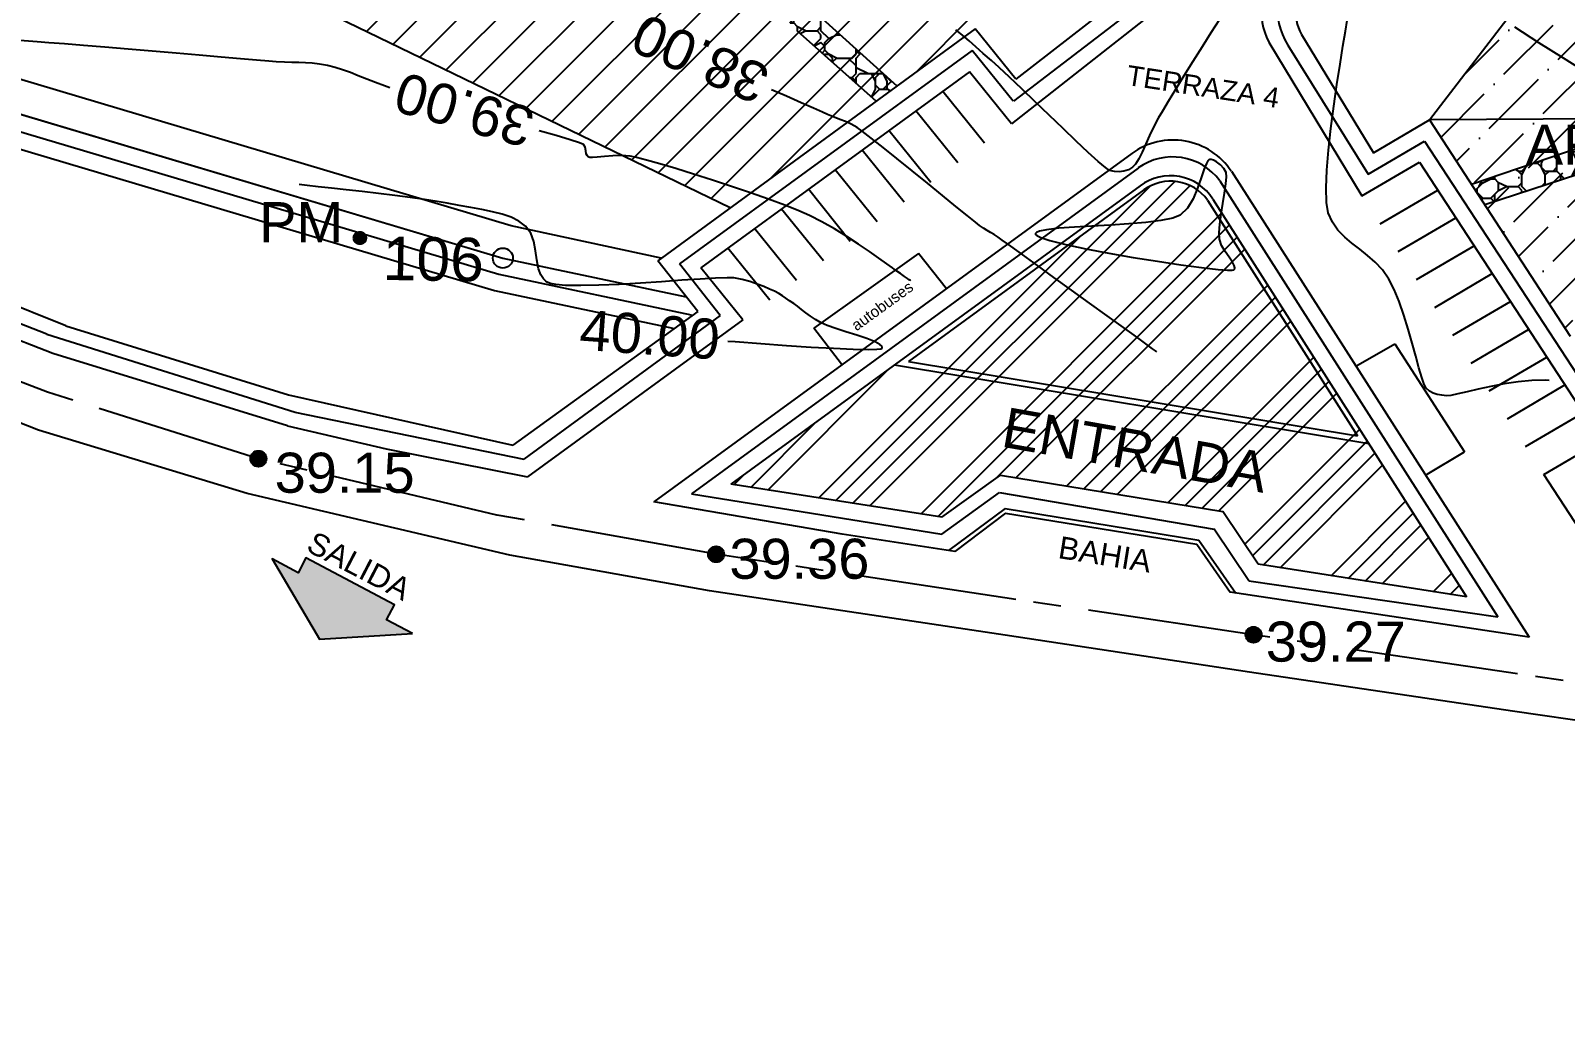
# Model space of a CAD drawing. Header units: millimetres. Extents: x 648844 to 649530, y 1246379 to 1246752.
# Drawn here: x 649063.1 to 649201.1, y 1246397.7 to 1246486.7 of the extents above; entities that cross this region are included whole.
import ezdxf
from ezdxf.enums import TextEntityAlignment as Align

# ---------------------------------------------------------------- set-up
doc = ezdxf.new("R2010")
doc.units = ezdxf.units.MM
doc.header["$LTSCALE"] = 20
doc.header["$MEASUREMENT"] = 0
for name, pattern in [('ACAD_ISO06W100', [36, 24, -3, 0, -3, 0, -3, 0, -3]), ('CENTER2', [1.125, 0.75, -0.125, 0.125, -0.125]), ('HIDDEN', [0.375, 0.25, -0.125])]:
    doc.linetypes.add(name, pattern=pattern)
doc.layers.get('0').update_dxf_attribs({"linetype": 'CONTINUOUS'})
for name, color, linetype in [('acera', 8, 'CONTINUOUS'), ('aceras', 3, 'CONTINUOUS'), ('ANDENES-TITO', 2, 'CONTINUOUS'), ('CARRETERA', 4, 'CONTINUOUS'), ('CONT-MJR2', 9, 'CONTINUOUS'), ('CONT-MNR2', 9, 'CONTINUOUS'), ('NIVELES', 2, 'CONTINUOUS'), ('PE', 3, 'CONTINUOUS'), ('PI', 2, 'CONTINUOUS'), ('POLGENERAL', 4, 'CONTINUOUS'), ('POLIGONO', 5, 'CONTINUOUS'), ('Q01 - CALLES', 127, 'CONTINUOUS'), ('quebrada', 5, 'CONTINUOUS'), ('TEXTO', 3, 'CONTINUOUS')]:
    doc.layers.add(name, color=color, linetype=linetype)
doc.styles.add('B', font='arial.ttf', dxfattribs={"height": 0.0254})
doc.styles.add('ITALIC', font='ITALIC')
doc.styles.add('MINIMO', font='arial.ttf', dxfattribs={"height": 3.6})
doc.styles.add('ROTULOS', font='arial.ttf', dxfattribs={"height": 3.9})
pattern_1 = [(0, (2687.656, -252.1344), (7, 7), [2.1, -2.45, 0.35, -2.1]), (0, (2690.456, -250.7344), (7, 7), [0.35, -1.75, 1.4, -3.5]), (0, (2691.506, -250.3844), (7, 7), [0.35, -6.65]), (0, (2688.356, -250.0344), (7, 7), [1.4, -5.6]), (0, (2687.656, -249.3344), (7, 7), [0.7, -6.3]), (0, (2692.556, -248.6344), (7, 7), [0.7, -0.35, 0.35, -5.6]), (0, (2689.756, -248.2844), (7, 7), [1.05, -5.95]), (0, (2688.006, -247.5844), (7, 7), [0.7, -6.3]), (0, (2690.806, -246.8844), (7, 7), [0.35, -2.1, 1.05, -3.5]), (0, (2689.406, -246.5344), (7, 7), [0.7, -6.3]), (0, (2691.856, -246.1844), (7, 7), [0.7, -6.3]), (0, (2690.456, -245.8344), (7, 7), [0.7, -6.3]), (0, (2693.256, -245.4844), (7, 7), [0.7, -6.3]), (90, (2687.306, -252.1344), (-7, 7), [1.4, -0.35, 0.7, -2.8, 1.4, -0.35]), (90, (2687.656, -247.5844), (-7, 7), [0.35, -6.65]), (90, (2688.706, -249.6844), (-7, 7), [0.7, -1.4, 0.35, -4.55]), (90, (2689.056, -248.6344), (-7, 7), [0.7, -1.4, 1.05, -3.85]), (90, (2690.106, -250.3844), (-7, 7), [0.35, -3.5, 0.7, -0.35, 0.7, -1.4]), (90, (2690.456, -251.0844), (-7, 7), [0.35, -6.65]), (90, (2691.156, -248.9844), (-7, 7), [0.35, -0.35, 1.05, -5.25]), (90, (2691.506, -250.0344), (-7, 7), [0.7, -2.8, 0.35, -0.35, 0.35, -2.45]), (90, (2692.206, -251.7844), (-7, 7), [1.05, -5.95]), (90, (2692.906, -246.5344), (-7, 7), [0.35, -0.35, 0.35, -5.95]), (90, (2693.256, -248.2844), (-7, 7), [1.05, -5.95]), (90, (2694.131, -248.8094), (-7, 7), [0.35, -6.65]), (45, (2689.756, -252.1344), (8e-16, 7), [0.49497, -9.404524937]), (45, (2689.056, -245.4844), (8e-16, 7), [0.49497, -1.48491, 1.48491, -6.434704937]), (45, (2689.756, -246.5344), (8e-16, 7), [0.98994, -2.4748738, 0.49497, -5.939711137]), (45, (2691.156, -246.8844), (8e-16, 7), [0.98994, -3.464825, 0.49497, -4.949759937]), (45, (2688.356, -250.0344), (8e-16, 7), [0.49497, -9.404524937]), (45, (2690.106, -250.0344), (8e-16, 7), [1.484924, -8.414570937]), (45, (2691.506, -249.3344), (8e-16, 7), [0.49497, -2.969848, 0.49497, -5.939706937]), (45, (2692.556, -248.6344), (8e-16, 7), [0.98994, -8.909554937]), (45, (2693.956, -248.6344), (8e-16, 7), [0.98994, -8.909554937]), (45, (2693.956, -250.7344), (8e-16, 7), [0.49497, -9.404524937]), (45, (2693.256, -247.2344), (8e-16, 7), [0.49497, -9.404524937]), (45, (2692.556, -246.1844), (8e-16, 7), [0.49497, -9.404524937]), (45, (2693.956, -245.4844), (8e-16, 7), [0.49497, -9.404524937]), (45, (2687.306, -245.4844), (8e-16, 7), [0.49497, -9.404524937]), (45, (2690.806, -248.2844), (8e-16, 7), [0.49497, -9.404524937]), (45, (2691.506, -245.4844), (8e-16, 7), [0.49497, -3.464825, 0.49497, -5.444729937]), (45, (2688.356, -249.3344), (8e-16, 7), [0.98994, -8.909554937]), (45, (2688.356, -247.5844), (8e-16, 7), [1.48491, -8.414584937]), (135, (2687.656, -249.3344), (-7, 8e-16), [0.74249, -9.157004937]), (135, (2691.506, -249.6844), (-7, 8e-16), [0.49497, -9.404524937]), (135, (2693.606, -248.6344), (-7, 8e-16), [0.49497, -9.404524937]), (135, (2691.156, -247.2344), (-7, 8e-16), [0.49497, -9.404524937]), (135, (2691.506, -246.1844), (-7, 8e-16), [0.49497, -9.404524937]), (135, (2690.456, -245.8344), (-7, 8e-16), [0.49497, -9.404524937]), (135, (2691.856, -246.1844), (-7, 8e-16), [0.49497, -9.404524937]), (135, (2687.656, -250.3844), (-7, 8e-16), [0.49497, -9.404524937]), (135, (2689.056, -247.9344), (-7, 8e-16), [0.49497, -9.404524937]), (135, (2689.056, -250.0344), (-7, 8e-16), [0.98994, -8.909554937]), (135, (2690.456, -250.7344), (-7, 8e-16), [0.98994, -8.909554937]), (135, (2693.256, -246.8844), (-7, 8e-16), [0.98994, -8.909554937]), (135, (2691.156, -248.6344), (-7, 8e-16), [0.49497, -9.404524937]), (135, (2692.206, -250.7344), (-7, 8e-16), [0.98994, -5.939696, 0.49497, -2.474888937]), (135, (2688.006, -247.5844), (-7, 8e-16), [0.98994, -1.9798989, 0.98994, -5.939716037]), (135, (2687.306, -251.4344), (-7, 8e-16), [0.9898, -2.4752, 0.9898, -2.4752, 0.4949, -2.474594937]), (26.56505118, (2689.7562, -250.0344), (7, 4e-10), [1.5652, -0.7826, 0.7826, -12.522075839]), (26.56505118, (2690.8062, -245.8344), (7, 4e-10), [1.5652, -14.08727584]), (26.56505118, (2690.8062, -250.7344), (7, 4e-10), [0.7826, -14.86987584]), (26.56505118, (2687.6562, -250.3844), (7, 4e-10), [0.7826, -14.86987584]), (26.56505118, (2689.0562, -248.6344), (7, 4e-10), [0.7826, -14.86987584]), (26.56505118, (2687.6562, -247.9344), (7, 4e-10), [0.7826, -14.86987584]), (63.43494882, (2688.7062, -247.2344), (4e-10, 7), [0.7826, -14.86987584]), (63.43494882, (2691.1562, -247.2344), (4e-10, 7), [0.7826, -14.86987584]), (63.43494882, (2691.8562, -252.1344), (4e-10, 7), [0.7826, -14.86987584]), (63.43494882, (2687.3062, -248.2844), (4e-10, 7), [0.7826, -14.86987584]), (63.43494882, (2690.1062, -251.7844), (4e-10, 7), [0.7826, -5.4782, 0.7826, -8.609075839]), (116.56505118, (2689.0562, -245.8344), (-4e-10, 7), [0.7826, -14.86987584]), (116.56505118, (2693.2562, -247.2344), (-4e-10, 7), [0.7826, -14.86987584]), (116.56505118, (2690.1062, -245.8344), (-4e-10, 7), [0.7826, -14.86987584]), (116.56505118, (2687.3062, -249.6844), (-4e-10, 7), [0.7826, -14.86987584]), (153.43494882, (2692.5562, -250.7344), (-7, 4e-10), [0.7826, -14.86987584]), (153.43494882, (2693.9562, -248.9844), (-7, 4e-10), [0.7826, -14.86987584]), (153.43494882, (2689.7562, -248.2844), (-7, 4e-10), [0.7826, -14.86987584]), (153.43494882, (2690.8062, -246.8844), (-7, 4e-10), [0.7826, -14.86987584]), (153.43494882, (2693.2562, -245.4844), (-7, 4e-10), [0.7826, -14.86987584]), (153.43494882, (2688.3562, -252.1344), (-7, 4e-10), [1.1739, -14.47857584])]

# ---------------------------------------------------------------- blocks, each defined once
blk = doc.blocks.new('*U3736')
at = {"layer": 'CONT-MNR2', "elevation": 38, "flags": 128}
blk.add_lwpolyline([(646481.74, 1246727.27), (646481.7, 1246727.25), (646481.62, 1246727.17), (646481.49, 1246726.93), (646481.3, 1246726.44), (646481.03, 1246725.63), (646480.7, 1246724.7), (646480.29, 1246723.76), (646479.78, 1246722.92), (646479.14, 1246722.3), (646478.47, 1246722.02), (646477.41, 1246721.8), (646476.06, 1246721.64), (646474.51, 1246721.51), (646472.86, 1246721.4), (646471.2, 1246721.31), (646469.63, 1246721.21), (646468.24, 1246721.11), (646467.13, 1246720.98), (646466.5, 1246720.85), (646466.22, 1246720.73), (646466.13, 1246720.64), (646466.12, 1246720.6), (646466.13, 1246720.55), (646466.24, 1246720.45), (646466.61, 1246720.28), (646467.41, 1246720.02), (646468.85, 1246719.65), (646470.67, 1246719.27), (646472.73, 1246718.87), (646474.92, 1246718.49), (646477.11, 1246718.14), (646479.2, 1246717.83), (646481.05, 1246717.58), (646482.54, 1246717.42), (646483.4, 1246717.36), (646483.81, 1246717.36), (646483.96, 1246717.38), (646483.99, 1246717.4), (646484.02, 1246717.45), (646484.04, 1246717.56), (646484, 1246717.75), (646483.84, 1246718.06), (646483.53, 1246718.51), (646483.17, 1246719.02), (646482.85, 1246719.56), (646482.66, 1246720.13), (646482.63, 1246720.7), (646482.7, 1246721.47), (646482.83, 1246722.37), (646482.98, 1246723.33), (646483.13, 1246724.26), (646483.25, 1246725.09), (646483.31, 1246725.73), (646483.26, 1246726.12), (646483.05, 1246726.48), (646482.75, 1246726.82), (646482.41, 1246727.09), (646482.13, 1246727.23), (646481.92, 1246727.28), (646481.8, 1246727.28)], close=True, dxfattribs=at)
blk = doc.blocks.new('*U3738')
at = {"layer": 'CONT-MJR2', "elevation": 40, "flags": 128}
blk.add_lwpolyline([(646438.49, 1246710.98), (646439.15, 1246710.93), (646441.45, 1246710.76), (646443.76, 1246710.59), (646445.97, 1246710.44), (646447.99, 1246710.33), (646449.74, 1246710.25), (646451.11, 1246710.22), (646451.87, 1246710.24), (646452.22, 1246710.29), (646452.34, 1246710.33), (646452.36, 1246710.36), (646452.36, 1246710.41), (646452.31, 1246710.51), (646452.13, 1246710.67), (646451.71, 1246710.9), (646450.96, 1246711.2), (646450.06, 1246711.51), (646449.1, 1246711.82), (646448.19, 1246712.11), (646447.41, 1246712.38), (646446.87, 1246712.62), (646446.37, 1246712.91), (646445.91, 1246713.22), (646445.5, 1246713.52), (646445.11, 1246713.82), (646444.75, 1246714.1), (646444.4, 1246714.34), (646444.02, 1246714.6), (646443.7, 1246714.83), (646443.39, 1246715.04), (646443.06, 1246715.25), (646442.66, 1246715.45), (646442.23, 1246715.65), (646441.72, 1246715.87), (646441.12, 1246716.1), (646440.47, 1246716.32), (646439.76, 1246716.51), (646439.03, 1246716.65), (646438.41, 1246716.67), (646437.37, 1246716.64), (646435.98, 1246716.55), (646434.34, 1246716.44), (646432.52, 1246716.31), (646430.62, 1246716.18), (646428.72, 1246716.07), (646426.9, 1246715.99), (646425.26, 1246715.96), (646423.88, 1246715.98), (646423.02, 1246716.06), (646422.54, 1246716.15), (646422.31, 1246716.23), (646422.23, 1246716.28), (646422.11, 1246716.37), (646421.91, 1246716.57), (646421.67, 1246716.92), (646421.46, 1246717.48), (646421.31, 1246718.26), (646421.2, 1246719.09), (646421.05, 1246719.91), (646420.78, 1246720.67), (646420.3, 1246721.31), (646419.71, 1246721.75), (646419.01, 1246722.1), (646418.2, 1246722.38), (646417.32, 1246722.6), (646416.37, 1246722.79), (646415.37, 1246722.97), (646414.32, 1246723.15), (646413.26, 1246723.36), (646412.35, 1246723.52), (646411.23, 1246723.7), (646409.94, 1246723.88), (646408.54, 1246724.05), (646407.08, 1246724.23), (646405.61, 1246724.4), (646404.18, 1246724.56), (646402.85, 1246724.71), (646401.67, 1246724.84), (646400.68, 1246724.95), (646399.94, 1246725.04)], dxfattribs=at)
at = {"layer": 'CONT-MJR2', "color": 3, "insert": (646431.46, 1246711.53, 40), "char_height": 3.6, "attachment_point": 5, "rotation": 355.8599, "style": 'MINIMO'}
blk.add_mtext('{40.00}', dxfattribs=at)
blk = doc.blocks.new('*U3739')
at = {"layer": 'CONT-MNR2', "elevation": 39, "flags": 128}
for points in [[(646408.09, 1246733.73), (646407.62, 1246733.89), (646406.8, 1246734.2), (646406.02, 1246734.51), (646405.27, 1246734.81), (646404.56, 1246735.09), (646403.86, 1246735.34), (646403.18, 1246735.56), (646402.51, 1246735.73), (646401.79, 1246735.86), (646401.13, 1246735.94), (646400.52, 1246735.98), (646399.92, 1246735.99), (646399.3, 1246736), (646398.63, 1246736.02), (646397.89, 1246736.07), (646397.23, 1246736.12), (646396.13, 1246736.21), (646394.68, 1246736.34), (646392.94, 1246736.49), (646390.98, 1246736.65), (646388.89, 1246736.83), (646386.73, 1246737.01), (646384.58, 1246737.2), (646382.5, 1246737.37), (646380.57, 1246737.53), (646378.87, 1246737.67), (646377.46, 1246737.78), (646376.42, 1246737.85), (646375.25, 1246737.94), (646374.13, 1246738.03), (646373.05, 1246738.12), (646372.02, 1246738.21), (646371.02, 1246738.28), (646370.07, 1246738.34), (646369.14, 1246738.37), (646368.25, 1246738.37), (646367.39, 1246738.33), (646366.39, 1246738.23), (646365.35, 1246738.08), (646364.32, 1246737.89), (646363.34, 1246737.69), (646362.48, 1246737.5), (646361.77, 1246737.32), (646361.28, 1246737.19), (646361.05, 1246737.11), (646360.88, 1246736.96), (646360.75, 1246736.78), (646360.57, 1246736.66), (646360.31, 1246736.68), (646359.85, 1246736.76), (646359.3, 1246736.89), (646358.79, 1246737.01), (646358.43, 1246737.1)], [(646454.93, 1246716.38), (646454.89, 1246716.41), (646454.79, 1246716.48), (646454.63, 1246716.6), (646454.36, 1246716.79), (646453.99, 1246717.05), (646453.58, 1246717.33), (646453.28, 1246717.54), (646452.76, 1246717.92), (646452.05, 1246718.43), (646451.2, 1246719.03), (646450.23, 1246719.69), (646449.17, 1246720.38), (646448.06, 1246721.06), (646446.94, 1246721.7), (646445.83, 1246722.26), (646444.86, 1246722.69), (646443.61, 1246723.18), (646442.14, 1246723.72), (646440.53, 1246724.29), (646438.82, 1246724.86), (646437.09, 1246725.43), (646435.4, 1246725.97), (646433.81, 1246726.47), (646432.38, 1246726.89), (646431.17, 1246727.24), (646430.26, 1246727.48), (646429.7, 1246727.6), (646428.93, 1246727.66), (646428.14, 1246727.63), (646427.39, 1246727.56), (646426.73, 1246727.49), (646426.32, 1246727.47), (646426.08, 1246727.47), (646425.98, 1246727.5), (646425.94, 1246727.52), (646425.89, 1246727.56), (646425.83, 1246727.64), (646425.76, 1246727.8), (646425.72, 1246728.06), (646425.66, 1246728.38), (646425.51, 1246728.64), (646425.15, 1246728.79), (646424.31, 1246729.06), (646423.06, 1246729.43), (646421.52, 1246729.87)]]:
    blk.add_lwpolyline(points, dxfattribs=at)
at = {"layer": 'CONT-MNR2', "color": 3, "insert": (646414.8, 1246731.77, 39), "char_height": 3.6, "attachment_point": 5, "rotation": 164.295, "style": 'MINIMO'}
blk.add_mtext('{39.00}', dxfattribs=at)
blk = doc.blocks.new('*U3740')
at = {"layer": 'CONT-MNR2', "elevation": 38, "flags": 128}
blk.add_lwpolyline([(646477.04, 1246710.02), (646476.93, 1246710.1), (646476.66, 1246710.29), (646476.16, 1246710.65), (646475.32, 1246711.26), (646474.04, 1246712.19), (646472.57, 1246713.24), (646471, 1246714.38), (646469.38, 1246715.55), (646467.79, 1246716.7), (646466.3, 1246717.77), (646464.98, 1246718.72), (646463.91, 1246719.5), (646463.15, 1246720.04), (646462.77, 1246720.31), (646462.41, 1246720.55), (646462.09, 1246720.74), (646461.78, 1246720.92), (646461.46, 1246721.12), (646461.11, 1246721.37), (646460.73, 1246721.66), (646460, 1246722.25), (646458.98, 1246723.07), (646457.77, 1246724.06), (646456.43, 1246725.15), (646455.04, 1246726.27), (646453.68, 1246727.37), (646452.43, 1246728.37), (646451.36, 1246729.21), (646450.56, 1246729.83), (646450.1, 1246730.16), (646449.55, 1246730.46), (646449.05, 1246730.69), (646448.56, 1246730.89), (646448.04, 1246731.08), (646447.45, 1246731.33), (646446.99, 1246731.53), (646446.18, 1246731.89), (646445.08, 1246732.38), (646443.74, 1246732.97), (646442.41, 1246733.55)], dxfattribs=at)
at = {"layer": 'CONT-MNR2', "color": 3, "insert": (646436.01, 1246736.35, 38), "char_height": 3.6, "attachment_point": 5, "rotation": 156.5919, "style": 'MINIMO'}
blk.add_mtext('{38.00}', dxfattribs=at)
blk = doc.blocks.new('*U3741')
at = {"layer": 'CONT-MNR2', "elevation": 36, "flags": 128}
blk.add_lwpolyline([(646515.76, 1246735.02), (646513.59, 1246736.38), (646511.38, 1246737.78), (646509.21, 1246739.18)], dxfattribs=at)

msp = doc.modelspace()

# ---------------------------------------------------------------- hatches: boundary and pattern name
h = msp.add_hatch()
h.set_pattern_fill('ANSI31', color=2, scale=20, style=0)
h.set_pattern_definition([(45, (-526.4316, -3378.368), (-1.767766953, 1.767766953), [])])
edge = h.paths.add_edge_path()
edge.add_line((649057.85, 1246574.73), (649143.48, 1246525.4))
edge.add_line((649021.47, 1246521.52), (649057.85, 1246574.73))
edge.add_line((649021.47, 1246521.52), (649126.01, 1246470.83))
edge.add_line((649143.48, 1246525.4), (649148.03, 1246486.9))
h.paths.add_polyline_path([(649085.83, 1246502.1), (649115.31, 1246502.1), (649115.31, 1246507.53), (649085.83, 1246507.53)], flags=24)
h = msp.add_hatch()
h.set_pattern_fill('ANSI36', scale=20, style=0)
h.set_pattern_definition([(45, (-526.4316, -3378.368), (1.3258252147, 4.8613591207), [6.25, -1.25, 0, -1.25])])
h.paths.add_polyline_path([(649188.85, 1246478.71), (649215.22, 1246513.04), (649317.35, 1246513.66), (649322.29, 1246459.3), (649201.51, 1246459.3)])
h.paths.add_polyline_path([(649253, 1246474.23), (649282.48, 1246474.23), (649282.48, 1246479.66), (649253, 1246479.66)], flags=24)
at = {"layer": 'acera'}
h = msp.add_hatch(dxfattribs=at)
h.set_pattern_fill('PETRA11', color=254, scale=7, style=0, pattern_type=2)
h.set_pattern_definition(pattern_1)
h.paths.add_polyline_path([(649133.4, 1246499.55), (649131.2, 1246500.43, 0.181337), (649128.96, 1246493.61), (649129.28, 1246491.51, -0.00027), (649129.27, 1246491.51, 0.137391), (649132.02, 1246486.73), (649139.11, 1246480.39), (649140.98, 1246481.76), (649133.96, 1246488.1, -0.418505)])
h = msp.add_hatch(dxfattribs=at)
h.set_pattern_fill('PETRA11', color=9, scale=7, style=0, pattern_type=2)
h.set_pattern_definition(pattern_1)
h.paths.add_polyline_path([(649207.76, 1246477.48), (649208.83, 1246479.24, 0.085473), (649209.75, 1246482.5), (649207.18, 1246482.79, -0.311891), (649202.4, 1246476.23), (649192.62, 1246472.92), (649193.82, 1246471.09), (649203.66, 1246474.3, 0.127311)])
at = {"layer": 'ANDENES-TITO'}
msp.add_hatch(color=0, dxfattribs=at).paths.add_polyline_path([(649097.44, 1246432.57), (649095.11, 1246433.81), (649095.82, 1246435.14), (649087.87, 1246439.38), (649087.16, 1246438.04), (649084.83, 1246439.28), (649089.08, 1246432.07)])
msp.add_hatch(color=0, dxfattribs=at).paths.add_polyline_path([(649097.44, 1246432.57), (649095.11, 1246433.81), (649095.82, 1246435.14), (649087.87, 1246439.38), (649087.16, 1246438.04), (649084.83, 1246439.28), (649089.08, 1246432.07)])
at = {"layer": 'NIVELES'}
h = msp.add_hatch(color=256, dxfattribs=at)
edge = h.paths.add_edge_path()
edge.add_arc((649083.6, 1246448.28), 0.718, 0, 360)
h = msp.add_hatch(color=256, dxfattribs=at)
edge = h.paths.add_edge_path()
edge.add_arc((649124.74, 1246439.69), 0.718, 0, 360)
h = msp.add_hatch(color=256, dxfattribs=at)
edge = h.paths.add_edge_path()
edge.add_arc((649173.04, 1246432.46), 0.718, 0, 360)
at = {"layer": 'quebrada'}
h = msp.add_hatch(dxfattribs=at)
h.set_pattern_fill('ANSI34', color=4, scale=10, style=0)
h.paths.add_polyline_path([(649170.16, 1246470.39), (649170.13, 1246470.24), (649170.01, 1246469.33), (649169.94, 1246468.56), (649169.96, 1246468), (649170.16, 1246467.43), (649170.48, 1246466.88), (649170.84, 1246466.38), (649171.15, 1246465.93), (649171.31, 1246465.62), (649171.35, 1246465.43), (649171.31, 1246465.26), (649171.12, 1246465.22), (649170.71, 1246465.22), (649169.85, 1246465.28), (649168.35, 1246465.45), (649166.5, 1246465.69), (649164.42, 1246466), (649162.22, 1246466.36), (649160.03, 1246466.74), (649157.97, 1246467.13), (649156.39, 1246467.47), (649153.74, 1246465.54), (649153.61, 1246465.64), (649153.32, 1246465.85), (649126.06, 1246445.98), (649145.02, 1246443.03), (649150.3, 1246446.81), (649170.27, 1246443.53), (649173.46, 1246438.79), (649192.19, 1246435.86)])
h.paths.add_polyline_path([(649169.96, 1246468), (649169.94, 1246468.56), (649170.01, 1246469.33), (649170.13, 1246470.24), (649170.16, 1246470.39), (649169.39, 1246471.6, 0.10076), (649168.13, 1246472.9), (649168, 1246472.56), (649167.95, 1246472.45, -0.082505), (649168.9, 1246471.5, 0.082505), (649167.95, 1246472.45), (649167.59, 1246471.63), (649167.08, 1246470.79), (649166.45, 1246470.16), (649165.78, 1246469.88), (649164.72, 1246469.67), (649163.37, 1246469.5), (649161.82, 1246469.37), (649160.17, 1246469.27), (649158.74, 1246469.19), (649156.39, 1246467.47), (649157.97, 1246467.13), (649160.03, 1246466.74), (649162.22, 1246466.36), (649164.42, 1246466), (649166.5, 1246465.69), (649168.35, 1246465.45), (649169.85, 1246465.28), (649170.71, 1246465.22), (649171.12, 1246465.22), (649171.26, 1246465.25), (649171.29, 1246465.27), (649171.32, 1246465.32), (649171.35, 1246465.43), (649171.31, 1246465.62), (649171.15, 1246465.93), (649170.84, 1246466.38), (649170.48, 1246466.88), (649170.16, 1246467.43)])
h.paths.add_polyline_path([(649167.59, 1246471.63), (649167.95, 1246472.45, 0.324943), (649163.18, 1246472.42), (649158.74, 1246469.19), (649160.17, 1246469.27), (649161.82, 1246469.37), (649163.37, 1246469.5), (649164.72, 1246469.67), (649165.78, 1246469.88), (649166.45, 1246470.16), (649167.08, 1246470.79)])
h.paths.add_polyline_path([(649149.21, 1246448.65), (649174.65, 1246444.16), (649175.59, 1246449.48), (649150.14, 1246453.97)], flags=24)
at = {"layer": 'TEXTO'}
h = msp.add_hatch(color=256, dxfattribs=at)
edge = h.paths.add_edge_path()
edge.add_arc((649092.72, 1246468.1), 0.559, 0, 360)
h = msp.add_hatch(color=256, dxfattribs=at)
edge = h.paths.add_edge_path()
edge.add_arc((649092.72, 1246468.1), 0.559, 0, 360)

# ---------------------------------------------------------------- linework, layer by layer
at = {"color": 7}
for p, q in [((649021.47, 1246521.52), (649126.01, 1246470.83)), ((649188.85, 1246478.71), (649215.22, 1246513.04)), ((649142.03, 1246457), (649182.37, 1246450.32, -7.97)), ((649140.77, 1246456.71, 24.8), (649183.39, 1246449.65, 7.95)), ((649145.02, 1246443.03), (649150.3, 1246446.81)), ((649150.71, 1246443.79), (649145.61, 1246440.02)), ((649173.46, 1246438.79), (649170.27, 1246443.53)), ((649168.13, 1246440.96), (649171.46, 1246436.21))]:
    msp.add_line(p, q, dxfattribs=at)
at = {"color": 93}
for p, q in [((649150.75, 1246443.38), (649146.19, 1246439.93)), ((649167.95, 1246440.61), (649170.94, 1246436.29))]:
    msp.add_line(p, q, dxfattribs=at)
msp.add_line((649150.71, 1246443.79), (649168.13, 1246440.96))
at = {"color": 2}
msp.add_line((649172.61, 1246437.32), (649169.5, 1246441.95), dxfattribs=at)
at = {"color": 7}
msp.add_arc((649165.59, 1246469.14, -15.97), 4.07, 35.4871, 126.3579, dxfattribs=at)
at = {"layer": 'acera', "color": 7}
for p, q in [((649161.5, 1246490), (649151.68, 1246482.37)), ((649148.03, 1246486.9), (649119.49, 1246466.06)), ((649151.68, 1246482.37), (649148.03, 1246486.9)), ((649177.34, 1246486.38), (649183.82, 1246475.76)), ((649183.82, 1246475.76), (649188.85, 1246478.71)), ((649188.85, 1246478.71), (649201.51, 1246459.3)), ((649162.86, 1246472.8), (649126.06, 1246445.98)), ((649163.18, 1246472.42), (649142.03, 1246457)), ((649168.9, 1246471.5, -15.97), (649182.37, 1246450.32, -7.97)), ((649169.39, 1246471.6), (649192.19, 1246435.86)), ((649123.09, 1246461.51), (649119.49, 1246466.06)), ((649066.28, 1246460.21), (649056.71, 1246464.08)), ((649123.09, 1246461.51), (649106.46, 1246449.5)), ((649066.28, 1246460.21), (649086.3, 1246454.03)), ((649086.3, 1246454.03), (649106.46, 1246449.5)), ((649145.02, 1246443.03), (649126.06, 1246445.98)), ((649192.19, 1246435.86), (649173.46, 1246438.79))]:
    msp.add_line(p, q, dxfattribs=at)
at = {"layer": 'acera', "color": 2}
for p, q in [((649162.32, 1246488.68, 32.67), (649151.46, 1246480.4)), ((649147.76, 1246484.96), (649121.46, 1246465.78)), ((649151.45, 1246480.39), (649147.76, 1246484.96)), ((649176.11, 1246485.43, 32.67), (649183.34, 1246473.84)), ((649183.34, 1246473.83), (649188.41, 1246476.8)), ((649188.41, 1246476.8), (649206.21, 1246449.55)), ((649162.66, 1246474.39), (649122.51, 1246445.13)), ((649170, 1246473.25), (649194.99, 1246434.07)), ((649125.11, 1246461.13), (649121.46, 1246465.78)), ((649064.57, 1246459.47), (649056.18, 1246462.73)), ((649125.11, 1246461.13), (649107.47, 1246448.24)), ((649064.57, 1246459.47), (649086.89, 1246452.46)), ((649086.86, 1246452.46), (649107.47, 1246448.24)), ((649122.51, 1246445.13), (649145.03, 1246441.5)), ((649145.03, 1246441.5), (649150.21, 1246445.25)), ((649150.21, 1246445.25), (649169.5, 1246441.95)), ((649172.61, 1246437.32), (649194.99, 1246434.07))]:
    msp.add_line(p, q, dxfattribs=at)
at = {"layer": 'acera', "color": 254}
for p, q in [((649133.96, 1246488.1), (649140.98, 1246481.76)), ((649132.02, 1246486.73), (649139.11, 1246480.39))]:
    msp.add_line(p, q, dxfattribs=at)
at = {"layer": 'acera', "color": 93}
for p, q in [((649164, 1246488.34), (649151.28, 1246478.37)), ((649174.42, 1246485.71), (649182.78, 1246471.88)), ((649147.51, 1246483.04), (649123.37, 1246465.43)), ((649151.28, 1246478.37), (649147.51, 1246483.04)), ((649162.1, 1246475.69), (649119.13, 1246444.39)), ((649182.78, 1246471.88), (649187.96, 1246474.92)), ((649187.96, 1246474.92), (649204.3, 1246449.89)), ((649171.05, 1246474.1), (649197.82, 1246432.24)), ((649127.14, 1246460.76), (649123.37, 1246465.43)), ((649065.11, 1246457.72), (649055.66, 1246461.39)), ((649127.14, 1246460.76), (649107.78, 1246446.64)), ((649086.21, 1246451.24), (649065.11, 1246457.72)), ((649086.21, 1246451.24), (649095.09, 1246449.16)), ((649199.12, 1246446.86), (649204.3, 1246449.89)), ((649209.8, 1246430.47), (649199.12, 1246446.86)), ((649150.75, 1246443.38), (649167.95, 1246440.61))]:
    msp.add_line(p, q, dxfattribs=at)
at = {"layer": 'acera'}
for p, q in [((649148.87, 1246476.61), (649145.1, 1246481.28)), ((649146.46, 1246474.85), (649142.69, 1246479.52)), ((649144.04, 1246473.09), (649140.27, 1246477.76)), ((649141.63, 1246471.33), (649137.86, 1246476)), ((649139.21, 1246469.56), (649135.44, 1246474.24)), ((649136.8, 1246467.8), (649133.03, 1246472.48)), ((649184.42, 1246469.38), (649189.6, 1246472.41)), ((649134.38, 1246466.04), (649130.61, 1246470.71)), ((649186.05, 1246466.88), (649191.23, 1246469.91)), ((649131.97, 1246464.28), (649128.2, 1246468.95)), ((649129.55, 1246462.52), (649125.79, 1246467.19)), ((649187.68, 1246464.37), (649192.86, 1246467.41)), ((649189.32, 1246461.87), (649194.5, 1246464.91)), ((649190.95, 1246459.37), (649196.13, 1246462.4)), ((649192.59, 1246456.87), (649197.76, 1246459.9)), ((649194.22, 1246454.37), (649199.4, 1246457.4)), ((649195.85, 1246451.86), (649201.03, 1246454.9)), ((649197.49, 1246449.36), (649202.67, 1246452.4)), ((649095.09, 1246449.16), (649107.78, 1246446.64))]:
    msp.add_line(p, q, dxfattribs=at)
at = {"layer": 'acera', "color": 9}
for p, q in [((649202.4, 1246476.23), (649192.62, 1246472.92)), ((649203.66, 1246474.3), (649193.82, 1246471.09))]:
    msp.add_line(p, q, dxfattribs=at)
at = {"layer": 'acera', "color": 10}
for p, q in [((649142.93, 1246466.71), (649133.52, 1246459.99)), ((649145.43, 1246463.55), (649142.93, 1246466.71)), ((649136, 1246456.76), (649133.52, 1246459.99)), ((649182.24, 1246456.59), (649185.73, 1246458.61)), ((649185.73, 1246458.61), (649192, 1246448.89)), ((649188.5, 1246446.81), (649192, 1246448.89))]:
    msp.add_line(p, q, dxfattribs=at)
at = {"layer": 'acera', "color": 106}
msp.add_line((649150.3, 1246446.81), (649170.27, 1246443.53), dxfattribs=at)
at = {"layer": 'acera', "color": 93}
for centre, radius, start, end in [((649179.22, 1246488.31), 5.46, 169.2368, 208.4339), ((649165.81, 1246470.64), 6.27, 33.4784, 126.3273)]:
    msp.add_arc(centre, radius, start, end, dxfattribs=at)
at = {"layer": 'acera', "color": 2}
for centre, radius, start, end in [((649181.39, 1246488.7, 31.29), 6.21, 172.7215, 211.7885), ((649165.75, 1246470.12), 5.27, 36.1326, 125.8096)]:
    msp.add_arc(centre, radius, start, end, dxfattribs=at)
at = {"layer": 'acera', "color": 7}
for centre, radius, start, end in [((649181.48, 1246488.56), 4.68, 174.6698, 207.8694), ((649165.56, 1246469.16), 4.54, 32.5793, 126.5923)]:
    msp.add_arc(centre, radius, start, end, dxfattribs=at)
at = {"layer": 'aceras', "elevation": 32.67}
msp.add_lwpolyline([(648957.11, 1246547.11), (648958.45, 1246543.31), (648976.73, 1246525.17), (648983.21, 1246519.25), (649010.85, 1246501.06), (649046.25, 1246482.67), (649055.54, 1246478.07), (649104.83, 1246463.39), (649120.84, 1246460.01)], dxfattribs=at)
at = {"layer": 'aceras', "color": 2, "elevation": 32.67}
msp.add_lwpolyline([(648958.6, 1246547.41), (648959.75, 1246544.14), (648977.76, 1246526.26), (648984.13, 1246520.44), (649011.61, 1246502.36), (649046.93, 1246484.01), (649056.09, 1246479.48), (649105.2, 1246464.85), (649122.48, 1246461.2)], dxfattribs=at)
at = {"layer": 'ANDENES-TITO'}
msp.add_lwpolyline([(649097.44, 1246432.57), (649095.11, 1246433.81), (649095.82, 1246435.14), (649087.87, 1246439.38), (649087.16, 1246438.04), (649084.83, 1246439.28), (649089.08, 1246432.07), (649097.44, 1246432.57)], dxfattribs=at)
msp.add_lwpolyline([(649097.44, 1246432.57), (649095.11, 1246433.81), (649095.82, 1246435.14), (649087.87, 1246439.38), (649087.16, 1246438.04), (649084.83, 1246439.28), (649089.08, 1246432.07), (649097.44, 1246432.57)], dxfattribs=at)
at = {"layer": 'CARRETERA', "color": 93, "linetype": 'ACAD_ISO06W100'}
msp.add_line((649136.07, 1246441.49), (649119.13, 1246444.39), dxfattribs=at)
at = {"layer": 'CARRETERA', "color": 93}
for p, q in [((649146.19, 1246439.93), (649136.07, 1246441.49)), ((649197.82, 1246432.24), (649170.94, 1246436.29))]:
    msp.add_line(p, q, dxfattribs=at)
at = {"layer": 'CARRETERA', "color": 2, "linetype": 'CENTER2'}
msp.add_lwpolyline([(649385.5, 1246400.91), (649365.15, 1246403.9), (649342.94, 1246407.25), (649324.48, 1246410.05), (649314.41, 1246411.54), (649287.73, 1246415.51), (649272.65, 1246417.73), (649258.32, 1246419.91), (649239.41, 1246422.7), (649218.17, 1246425.84), (649196.76, 1246428.96), (649173.04, 1246432.46), (649151.67, 1246435.63), (649124.74, 1246439.69), (649105.02, 1246443.22), (649083.6, 1246448.28), (649064.64, 1246454.25), (649044.31, 1246462.07), (649016.89, 1246475.65), (648993.71, 1246489.85), (648974.55, 1246504.02), (648964.03, 1246512.81), (648947.2, 1246528.78), (648928.64, 1246549.46)], dxfattribs=at)
at = {"layer": 'CARRETERA', "linetype": 'ACAD_ISO06W100'}
msp.add_lwpolyline([(649384.82, 1246397.74), (649364.63, 1246400.61), (649342.18, 1246404.04), (649322.11, 1246407.06), (649309.24, 1246408.87), (649287.38, 1246412.14), (649272.24, 1246414.4), (649257.85, 1246416.57), (649238.55, 1246419.46), (649217.97, 1246422.47), (649196.31, 1246425.59), (649172.69, 1246429.11), (649150.72, 1246432.43), (649124.15, 1246436.42), (649106.21, 1246439.62), (649082.59, 1246445.15), (649063.83, 1246450.84), (649043.02, 1246458.99), (649015.41, 1246472.66), (648991.81, 1246487.08), (648972.68, 1246501.28), (648961.85, 1246510.37), (648944.08, 1246527.22), (648925.86, 1246547.57)], dxfattribs=at)
at = {"layer": 'CONT-MNR2', "elevation": 37, "flags": 128}
for points in [[(649169.97, 1246487.72), (649169.21, 1246486.54), (649168.41, 1246485.27), (649167.58, 1246483.95), (649166.78, 1246482.66), (649166.03, 1246481.45), (649165.38, 1246480.38), (649164.85, 1246479.5), (649164.48, 1246478.88), (649164.07, 1246478.12), (649163.7, 1246477.32), (649163.35, 1246476.55), (649163.02, 1246475.83), (649162.72, 1246475.22), (649162.44, 1246474.74), (649162.17, 1246474.46), (649161.79, 1246474.24), (649161.39, 1246474.11), (649160.96, 1246474.06), (649160.53, 1246474.08), (649160.09, 1246474.18), (649159.73, 1246474.43), (649159.07, 1246474.98), (649158.18, 1246475.79), (649157.11, 1246476.79), (649155.92, 1246477.93), (649154.66, 1246479.13), (649153.4, 1246480.34), (649152.2, 1246481.5), (649151.1, 1246482.54), (649150.18, 1246483.41), (649149.48, 1246484.04), (649148.74, 1246484.68), (649148.08, 1246485.27), (649147.47, 1246485.81), (649146.88, 1246486.33), (649146.27, 1246486.82)], [(649199.61, 1246455.3), (649199.27, 1246455.32), (649198.06, 1246455.31), (649196.81, 1246455.19), (649195.56, 1246455), (649194.36, 1246454.77), (649193.23, 1246454.53), (649192.23, 1246454.29), (649191.4, 1246454.1), (649190.76, 1246453.97), (649190.38, 1246453.94), (649189.95, 1246453.99), (649189.55, 1246454.06), (649189.18, 1246454.17), (649188.85, 1246454.35), (649188.54, 1246454.61), (649188.37, 1246454.93), (649188.16, 1246455.56), (649187.91, 1246456.43), (649187.62, 1246457.49), (649187.29, 1246458.67), (649186.93, 1246459.93), (649186.54, 1246461.18), (649186.12, 1246462.39), (649185.67, 1246463.49), (649185.2, 1246464.41), (649184.62, 1246465.24), (649183.97, 1246465.94), (649183.28, 1246466.54), (649182.58, 1246467.1), (649181.88, 1246467.63), (649181.23, 1246468.19), (649180.63, 1246468.81), (649180.14, 1246469.53), (649179.76, 1246470.38), (649179.6, 1246471.3), (649179.56, 1246472.6), (649179.63, 1246474.2), (649179.78, 1246476.01), (649180, 1246477.95), (649180.25, 1246479.94), (649180.53, 1246481.89), (649180.81, 1246483.73), (649181.07, 1246485.35), (649181.29, 1246486.69), (649181.44, 1246487.65)]]:
    msp.add_lwpolyline(points, dxfattribs=at)
at = {"layer": 'NIVELES'}
for centre in [(649083.6, 1246448.28), (649124.74, 1246439.69), (649173.04, 1246432.46)]:
    msp.add_circle(centre, 0.718, dxfattribs=at)
at = {"layer": 'PE', "linetype": 'ACAD_ISO06W100'}
for radius in [0.559, 0.559, 0.459, 0.459]:
    msp.add_circle((649092.72, 1246468.1), radius, dxfattribs=at)
at = {"layer": 'PI', "color": 4}
msp.add_circle((649105.57, 1246466.3), 0.9, dxfattribs=at)
at = {"layer": 'POLGENERAL', "color": 4}
for p, q in [((649106.31, 1246469.21), (649057.74, 1246483.68)), ((649119.8, 1246466.29), (649106.31, 1246469.21)), ((649119.8, 1246466.29), (649119.8, 1246466.29))]:
    msp.add_line(p, q, dxfattribs=at)
at = {"layer": 'POLGENERAL'}
msp.add_line((649056.64, 1246480.88), (649105.57, 1246466.3), dxfattribs=at)
at = {"layer": 'POLGENERAL', "color": 4}
msp.add_lwpolyline([(648960.08, 1246547.72), (648961.05, 1246544.96), (648978.8, 1246527.34), (648985.05, 1246521.62), (649012.37, 1246503.65), (649047.6, 1246485.34), (649056.64, 1246480.88), (649105.57, 1246466.3), (649122.06, 1246462.82)], dxfattribs=at)
at = {"layer": 'POLIGONO'}
msp.add_circle((649105.57, 1246466.3), 0.9, dxfattribs=at)
msp.add_circle((649105.57, 1246466.3), 0.9, dxfattribs=at)
at = {"layer": 'POLIGONO', "color": 5}
msp.add_circle((649105.57, 1246466.3), 0.9, dxfattribs=at)
msp.add_circle((649105.57, 1246466.3), 0.9, dxfattribs=at)
at = {"layer": 'quebrada', "color": 0}
msp.add_line((649321.12, 1246479.56, 35), (649188.85, 1246478.71), dxfattribs=at)

# ---------------------------------------------------------------- block references
at = {"layer": 'CONT-MJR2'}
msp.add_blockref('*U3738', (2687.31, -252.13), dxfattribs=at)
at = {"layer": 'CONT-MNR2'}
for name in ['*U3741', '*U3740', '*U3739', '*U3736']:
    msp.add_blockref(name, (2687.31, -252.13), dxfattribs=at)

# ---------------------------------------------------------------- texts
at = {"layer": 'NIVELES', "style": 'MINIMO'}
for s, p in [('39.15', (649085.06, 1246445.22)), ('39.36', (649125.93, 1246437.49)), ('39.27', (649174.14, 1246430.05))]:
    msp.add_text(s, height=3.6, dxfattribs=at).set_placement(p)
at = {"layer": 'PE', "linetype": 'ACAD_ISO06W100', "insert": (649092.42, 1246468.28), "char_height": 0.42, "width": 1.7902, "attachment_point": 1, "style": 'ITALIC'}
msp.add_mtext('{\\fVerdana|b0|i0|c0|p34;PE}', dxfattribs=at)
msp.add_mtext('{\\fVerdana|b0|i0|c0|p34;PE}', dxfattribs=at)
at = {"layer": 'PI', "color": 2, "style": 'ROTULOS'}
msp.add_text('106', height=3.9, rotation=359.1235, dxfattribs=at).set_placement((649099.29, 1246464.27), align=Align.CENTER)
at = {"layer": 'Q01 - CALLES', "color": 5, "style": 'B'}
for s, height, rotation, p in [('autobuses', 1, 35.9184, (649137.35, 1246459.71)), ('SALIDA', 2, 332.4938, (649087.78, 1246440.06)), ('BAHIA', 2, 350.9184, (649155.39, 1246439.36))]:
    msp.add_text(s, height=height, rotation=rotation, dxfattribs=at).set_placement(p)
at = {"layer": 'quebrada', "color": 10, "linetype": 'HIDDEN', "ltscale": 2, "style": 'MINIMO'}
for s, height, rotation, p in [('TERRAZA 4', 1.8, 351.2857, (649161.53, 1246481.87)), ('ENTRADA', 3.6, 349.9878, (649150.25, 1246449.38, 3.98))]:
    msp.add_text(s, height=height, rotation=rotation, dxfattribs=at).set_placement(p)
at = {"layer": 'quebrada', "insert": (649197.51, 1246478.3), "char_height": 3.6, "width": 22.2185, "attachment_point": 1, "style": 'MINIMO'}
msp.add_mtext('AREA # 1', dxfattribs=at)
at = {"layer": 'TEXTO', "style": 'MINIMO'}
msp.add_text('PM', height=3.6, dxfattribs=at).set_placement((649083.67, 1246467.73))

doc.saveas('drawing.dxf')
